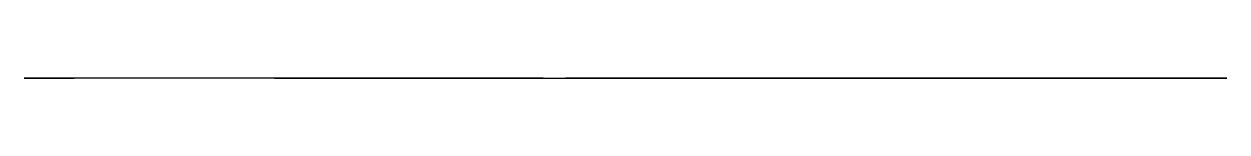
# Model space of a CAD drawing. Header units: centimetres. Extents: x -6 to 6, y 0 to 0.
import ezdxf

# ---------------------------------------------------------------- set-up
doc = ezdxf.new("R2010")
doc.units = ezdxf.units.CM
doc.header["$MEASUREMENT"] = 0
doc.layers.add('BottomTest v11_Sketch1', color=7, linetype='Continuous')

msp = doc.modelspace()

# ---------------------------------------------------------------- linework, layer by layer
at = {"layer": 'BottomTest v11_Sketch1'}
for p, q in [((-3, 0, -5.196), (-6, 0)), ((-6, 0), (-5.5, 0, 0.866)), ((-2.905, 0, -0.632), (-5.5, 0, 0.866)), ((-3.5, 0, 4.33), (-3, 0, 5.196)), ((-0.905, 0, 2.832), (-3.5, 0, 4.33)), ((-3, 0, 5.196), (3, 0, 5.196)), ((-2, 0, -5.196), (-3, 0, -5.196)), ((-0.905, 0, 2.832), (-2.905, 0, -0.632)), ((-2, 0, -2.2), (2, 0, -2.2)), ((-2, 0, -2.2), (-2, 0, -5.196)), ((-1.886, 0, -0.066), (-1.686, 0, 0.28)), ((-1.02, 0, -0.566), (-1.886, 0, -0.066)), ((-1.686, 0, 0.28), (-0.82, 0, -0.22)), ((-0.82, 0, -0.22), (-1.02, 0, -0.566)), ((0.22, 0, 0.82), (0.02, 0, 1.166)), ((0.02, 0, 1.166), (0.886, 0, 1.666)), ((1.086, 0, 1.32), (0.22, 0, 0.82)), ((0.6, 0, -0.6), (1, 0, -0.6)), ((0.6, 0, -1.6), (0.6, 0, -0.6)), ((1, 0, -1.6), (0.6, 0, -1.6)), ((0.886, 0, 1.666), (1.086, 0, 1.32)), ((0.905, 0, 2.832), (3.5, 0, 4.33)), ((2.905, 0, -0.632), (0.905, 0, 2.832)), ((1, 0, -0.6), (1, 0, -1.6)), ((2, 0, -2.2), (2, 0, -5.196)), ((3, 0, -5.196), (2, 0, -5.196)), ((2.905, 0, -0.632), (5.5, 0, 0.866)), ((6, 0), (3, 0, -5.196)), ((3, 0, 5.196), (3.5, 0, 4.33)), ((5.5, 0, 0.866), (6, 0))]:
    msp.add_line(p, q, dxfattribs=at)
at = {"layer": 'BottomTest v11_Sketch1', "extrusion": (0, 1, 0)}
for centre, radius in [((2.75, -1.1), 0.15), ((0, 0), 0.6), ((-0.422, 2.932), 0.15), ((-2.328, -1.832), 0.15)]:
    msp.add_circle(centre, radius, dxfattribs=at)
at = {"layer": 'BottomTest v11_Sketch1'}
msp.add_point((0, 0), dxfattribs=at)
msp.add_point((0, 0), dxfattribs=at)

doc.saveas('drawing.dxf')
